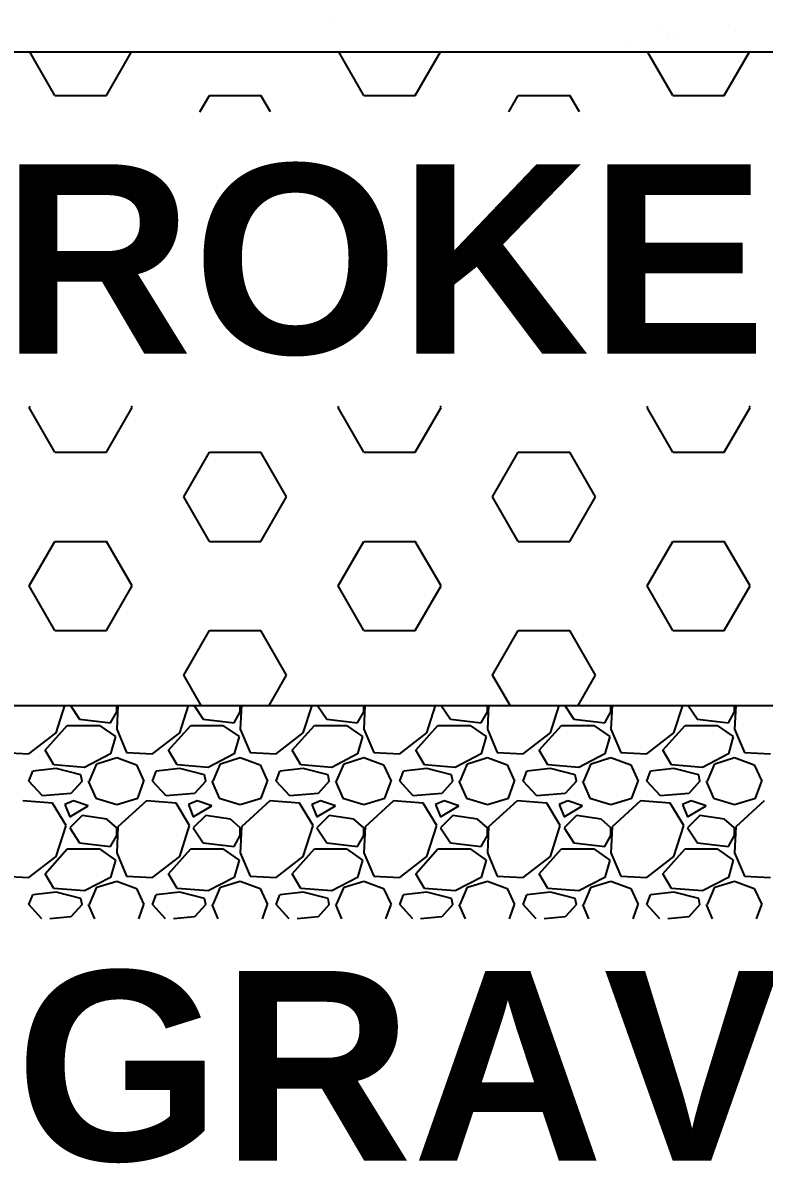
# Model space of a CAD drawing. Header units: metres. Extents: x 0 to 602, y 0 to 196.
# Drawn here: x 428.249 to 429.149, y 78.336 to 79.72 of the extents above; entities that cross this region are included whole.
import ezdxf

# ---------------------------------------------------------------- set-up
doc = ezdxf.new("R2010")
doc.units = ezdxf.units.M
doc.header["$MEASUREMENT"] = 0
doc.styles.add('style BOLD', font='arialbd.ttf')

msp = doc.modelspace()

# ---------------------------------------------------------------- linework, layer by layer
at = {"linetype": 'Continuous'}
for p, q in [((428.621, 79.7205), (428.621, 79.7205)), ((429.0211, 79.7171), (429.0211, 79.7171)), ((429.1135, 79.7106), (429.1135, 79.7106)), ((429.0322, 79.6999), (429.0322, 79.6999)), ((429.0396, 79.7002), (429.0396, 79.7002)), ((427.1628, 79.6852), (430.9438, 79.6852)), ((428.2878, 79.6324), (428.2573, 79.6852)), ((428.3503, 79.6324), (428.3808, 79.6852)), ((428.6628, 79.6324), (428.6323, 79.6852)), ((428.7253, 79.6324), (428.7558, 79.6852)), ((428.9802, 79.6931), (428.9802, 79.6931)), ((429.0378, 79.6324), (429.0073, 79.6852)), ((429.1003, 79.6324), (429.1308, 79.6852)), ((428.2878, 79.6324), (428.3503, 79.6324)), ((428.4637, 79.6123), (428.4753, 79.6324)), ((428.4753, 79.6324), (428.5378, 79.6324)), ((428.5494, 79.6123), (428.5378, 79.6324)), ((428.6628, 79.6324), (428.7253, 79.6324)), ((428.8387, 79.6123), (428.8503, 79.6324)), ((428.8503, 79.6324), (428.9128, 79.6324)), ((428.9244, 79.6123), (428.9128, 79.6324)), ((429.0378, 79.6324), (429.1003, 79.6324)), ((428.2566, 79.2535), (428.2576, 79.2553)), ((428.2878, 79.1994), (428.2566, 79.2535)), ((428.3503, 79.1994), (428.3816, 79.2535)), ((428.3816, 79.2535), (428.3805, 79.2553)), ((428.6316, 79.2535), (428.6326, 79.2553)), ((428.6628, 79.1994), (428.6316, 79.2535)), ((428.7253, 79.1994), (428.7566, 79.2535)), ((428.7566, 79.2535), (428.7555, 79.2553)), ((429.0066, 79.2535), (429.0076, 79.2553)), ((429.0378, 79.1994), (429.0066, 79.2535)), ((429.1003, 79.1994), (429.1316, 79.2535)), ((429.1316, 79.2535), (429.1305, 79.2553)), ((428.2878, 79.1994), (428.3503, 79.1994)), ((428.4441, 79.1452), (428.4753, 79.1994)), ((428.4753, 79.1994), (428.5378, 79.1994)), ((428.5691, 79.1452), (428.5378, 79.1994)), ((428.6628, 79.1994), (428.7253, 79.1994)), ((428.8191, 79.1452), (428.8503, 79.1994)), ((428.8503, 79.1994), (428.9128, 79.1994)), ((428.9441, 79.1452), (428.9128, 79.1994)), ((429.0378, 79.1994), (429.1003, 79.1994)), ((428.4753, 79.0911), (428.4441, 79.1452)), ((428.5378, 79.0911), (428.5691, 79.1452)), ((428.8503, 79.0911), (428.8191, 79.1452)), ((428.9128, 79.0911), (428.9441, 79.1452)), ((428.2566, 79.037), (428.2878, 79.0911)), ((428.2878, 79.0911), (428.3503, 79.0911)), ((428.3816, 79.037), (428.3503, 79.0911)), ((428.4753, 79.0911), (428.5378, 79.0911)), ((428.6316, 79.037), (428.6628, 79.0911)), ((428.6628, 79.0911), (428.7253, 79.0911)), ((428.7566, 79.037), (428.7253, 79.0911)), ((428.8503, 79.0911), (428.9128, 79.0911)), ((429.0066, 79.037), (429.0378, 79.0911)), ((429.0378, 79.0911), (429.1003, 79.0911)), ((429.1316, 79.037), (429.1003, 79.0911)), ((428.2878, 78.9828), (428.2566, 79.037)), ((428.3503, 78.9828), (428.3816, 79.037)), ((428.6628, 78.9828), (428.6316, 79.037)), ((428.7253, 78.9828), (428.7566, 79.037)), ((429.0378, 78.9828), (429.0066, 79.037)), ((429.1003, 78.9828), (429.1316, 79.037)), ((428.2878, 78.9828), (428.3503, 78.9828)), ((428.4441, 78.9287), (428.4753, 78.9828)), ((428.4753, 78.9828), (428.5378, 78.9828)), ((428.5691, 78.9287), (428.5378, 78.9828)), ((428.6628, 78.9828), (428.7253, 78.9828)), ((428.8191, 78.9287), (428.8503, 78.9828)), ((428.8503, 78.9828), (428.9128, 78.9828)), ((428.9441, 78.9287), (428.9128, 78.9828)), ((429.0378, 78.9828), (429.1003, 78.9828)), ((428.4653, 78.8919), (428.4441, 78.9287)), ((428.5478, 78.8919), (428.5691, 78.9287)), ((428.8403, 78.8919), (428.8191, 78.9287)), ((428.9228, 78.8919), (428.9441, 78.9287)), ((427.1628, 78.8919), (430.9438, 78.8919))]:
    msp.add_line(p, q, dxfattribs=at)
at = {"color": 2, "linetype": 'Continuous'}
for p, q in [((428.2893, 78.8588), (428.2999, 78.8919)), ((428.3067, 78.8919), (428.3178, 78.8753)), ((428.3642, 78.8919), (428.3628, 78.8633)), ((428.3628, 78.8843), (428.3628, 78.8919)), ((428.4393, 78.8588), (428.4499, 78.8919)), ((428.4567, 78.8919), (428.4678, 78.8753)), ((428.5142, 78.8919), (428.5128, 78.8633)), ((428.5128, 78.8843), (428.5128, 78.8919)), ((428.5893, 78.8588), (428.5999, 78.8919)), ((428.6067, 78.8919), (428.6178, 78.8753)), ((428.6642, 78.8919), (428.6628, 78.8633)), ((428.6628, 78.8843), (428.6628, 78.8919)), ((428.7393, 78.8588), (428.7499, 78.8919)), ((428.7567, 78.8919), (428.7678, 78.8753)), ((428.8142, 78.8919), (428.8128, 78.8633)), ((428.8128, 78.8843), (428.8128, 78.8919)), ((428.8893, 78.8588), (428.8999, 78.8919)), ((428.9067, 78.8919), (428.9178, 78.8753)), ((428.9642, 78.8919), (428.9628, 78.8633)), ((428.9628, 78.8843), (428.9628, 78.8919)), ((429.0393, 78.8588), (429.0499, 78.8919)), ((429.0567, 78.8919), (429.0678, 78.8753)), ((429.1142, 78.8919), (429.1128, 78.8633)), ((429.1128, 78.8843), (429.1128, 78.8919)), ((428.3553, 78.8708), (428.3628, 78.8843)), ((428.5053, 78.8708), (428.5128, 78.8843)), ((428.6553, 78.8708), (428.6628, 78.8843)), ((428.8053, 78.8708), (428.8128, 78.8843)), ((428.9553, 78.8708), (428.9628, 78.8843)), ((429.1053, 78.8708), (429.1128, 78.8843)), ((428.2758, 78.8378), (428.3028, 78.8678)), ((428.3028, 78.8678), (428.3418, 78.8678)), ((428.3178, 78.8753), (428.3553, 78.8708)), ((428.3418, 78.8678), (428.3613, 78.8543)), ((428.4258, 78.8378), (428.4528, 78.8678)), ((428.4528, 78.8678), (428.4918, 78.8678)), ((428.4678, 78.8753), (428.5053, 78.8708)), ((428.4918, 78.8678), (428.5113, 78.8543)), ((428.5758, 78.8378), (428.6028, 78.8678)), ((428.6028, 78.8678), (428.6418, 78.8678)), ((428.6178, 78.8753), (428.6553, 78.8708)), ((428.6418, 78.8678), (428.6613, 78.8543)), ((428.7258, 78.8378), (428.7528, 78.8678)), ((428.7528, 78.8678), (428.7918, 78.8678)), ((428.7678, 78.8753), (428.8053, 78.8708)), ((428.7918, 78.8678), (428.8113, 78.8543)), ((428.8758, 78.8378), (428.9028, 78.8678)), ((428.9028, 78.8678), (428.9418, 78.8678)), ((428.9178, 78.8753), (428.9553, 78.8708)), ((428.9418, 78.8678), (428.9613, 78.8543)), ((429.0258, 78.8378), (429.0528, 78.8678)), ((429.0528, 78.8678), (429.0918, 78.8678)), ((429.0678, 78.8753), (429.1053, 78.8708)), ((429.0918, 78.8678), (429.1113, 78.8543)), ((428.2563, 78.8333), (428.2893, 78.8588)), ((428.3613, 78.8543), (428.3553, 78.8333)), ((428.3628, 78.8633), (428.3748, 78.8348)), ((428.4063, 78.8333), (428.4393, 78.8588)), ((428.5113, 78.8543), (428.5053, 78.8333)), ((428.5128, 78.8633), (428.5248, 78.8348)), ((428.5563, 78.8333), (428.5893, 78.8588)), ((428.6613, 78.8543), (428.6553, 78.8333)), ((428.6628, 78.8633), (428.6748, 78.8348)), ((428.7063, 78.8333), (428.7393, 78.8588)), ((428.8113, 78.8543), (428.8053, 78.8333)), ((428.8128, 78.8633), (428.8248, 78.8348)), ((428.8563, 78.8333), (428.8893, 78.8588)), ((428.9613, 78.8543), (428.9553, 78.8333)), ((428.9628, 78.8633), (428.9748, 78.8348)), ((429.0063, 78.8333), (429.0393, 78.8588)), ((429.1113, 78.8543), (429.1053, 78.8333)), ((429.1128, 78.8633), (429.1248, 78.8348)), ((428.2863, 78.8198), (428.2758, 78.8378)), ((428.4363, 78.8198), (428.4258, 78.8378)), ((428.5863, 78.8198), (428.5758, 78.8378)), ((428.7363, 78.8198), (428.7258, 78.8378)), ((428.8863, 78.8198), (428.8758, 78.8378)), ((429.0363, 78.8198), (429.0258, 78.8378)), ((428.2248, 78.8348), (428.2563, 78.8333)), ((428.3553, 78.8333), (428.3238, 78.8168)), ((428.3388, 78.8213), (428.3628, 78.8288)), ((428.3628, 78.8288), (428.3868, 78.8198)), ((428.3748, 78.8348), (428.4063, 78.8333)), ((428.5053, 78.8333), (428.4738, 78.8168)), ((428.4888, 78.8213), (428.5128, 78.8288)), ((428.5128, 78.8288), (428.5368, 78.8198)), ((428.5248, 78.8348), (428.5563, 78.8333)), ((428.6553, 78.8333), (428.6238, 78.8168)), ((428.6388, 78.8213), (428.6628, 78.8288)), ((428.6628, 78.8288), (428.6868, 78.8198)), ((428.6748, 78.8348), (428.7063, 78.8333)), ((428.8053, 78.8333), (428.7738, 78.8168)), ((428.7888, 78.8213), (428.8128, 78.8288)), ((428.8128, 78.8288), (428.8368, 78.8198)), ((428.8248, 78.8348), (428.8563, 78.8333)), ((428.9553, 78.8333), (428.9238, 78.8168)), ((428.9388, 78.8213), (428.9628, 78.8288)), ((428.9628, 78.8288), (428.9868, 78.8198)), ((428.9748, 78.8348), (429.0063, 78.8333)), ((429.1053, 78.8333), (429.0738, 78.8168)), ((429.0888, 78.8213), (429.1128, 78.8288)), ((429.1128, 78.8288), (429.1368, 78.8198)), ((429.1248, 78.8348), (429.1563, 78.8333)), ((428.2563, 78.8003), (428.2608, 78.8123)), ((428.2893, 78.8153), (428.2608, 78.8123)), ((428.3238, 78.8168), (428.2863, 78.8198)), ((428.3193, 78.8078), (428.2893, 78.8153)), ((428.3298, 78.8003), (428.3388, 78.8213)), ((428.3868, 78.8198), (428.3958, 78.8003)), ((428.4063, 78.8003), (428.4108, 78.8123)), ((428.4393, 78.8153), (428.4108, 78.8123)), ((428.4738, 78.8168), (428.4363, 78.8198)), ((428.4693, 78.8078), (428.4393, 78.8153)), ((428.4798, 78.8003), (428.4888, 78.8213)), ((428.5368, 78.8198), (428.5458, 78.8003)), ((428.5563, 78.8003), (428.5608, 78.8123)), ((428.5893, 78.8153), (428.5608, 78.8123)), ((428.6238, 78.8168), (428.5863, 78.8198)), ((428.6193, 78.8078), (428.5893, 78.8153)), ((428.6298, 78.8003), (428.6388, 78.8213)), ((428.6868, 78.8198), (428.6958, 78.8003)), ((428.7063, 78.8003), (428.7108, 78.8123)), ((428.7393, 78.8153), (428.7108, 78.8123)), ((428.7738, 78.8168), (428.7363, 78.8198)), ((428.7693, 78.8078), (428.7393, 78.8153)), ((428.7798, 78.8003), (428.7888, 78.8213)), ((428.8368, 78.8198), (428.8458, 78.8003)), ((428.8563, 78.8003), (428.8608, 78.8123)), ((428.8893, 78.8153), (428.8608, 78.8123)), ((428.9238, 78.8168), (428.8863, 78.8198)), ((428.9193, 78.8078), (428.8893, 78.8153)), ((428.9298, 78.8003), (428.9388, 78.8213)), ((428.9868, 78.8198), (428.9958, 78.8003)), ((429.0063, 78.8003), (429.0108, 78.8123)), ((429.0393, 78.8153), (429.0108, 78.8123)), ((429.0738, 78.8168), (429.0363, 78.8198)), ((429.0693, 78.8078), (429.0393, 78.8153)), ((429.0798, 78.8003), (429.0888, 78.8213)), ((429.1368, 78.8198), (429.1458, 78.8003)), ((428.2728, 78.7823), (428.2563, 78.8003)), ((428.3208, 78.8003), (428.3073, 78.7853)), ((428.3208, 78.8003), (428.3193, 78.8078)), ((428.3283, 78.8003), (428.3373, 78.7793)), ((428.3883, 78.7793), (428.3958, 78.8003)), ((428.4228, 78.7823), (428.4063, 78.8003)), ((428.4708, 78.8003), (428.4573, 78.7853)), ((428.4708, 78.8003), (428.4693, 78.8078)), ((428.4783, 78.8003), (428.4873, 78.7793)), ((428.5383, 78.7793), (428.5458, 78.8003)), ((428.5728, 78.7823), (428.5563, 78.8003)), ((428.6208, 78.8003), (428.6073, 78.7853)), ((428.6208, 78.8003), (428.6193, 78.8078)), ((428.6283, 78.8003), (428.6373, 78.7793)), ((428.6883, 78.7793), (428.6958, 78.8003)), ((428.7228, 78.7823), (428.7063, 78.8003)), ((428.7708, 78.8003), (428.7573, 78.7853)), ((428.7708, 78.8003), (428.7693, 78.8078)), ((428.7783, 78.8003), (428.7873, 78.7793)), ((428.8383, 78.7793), (428.8458, 78.8003)), ((428.8728, 78.7823), (428.8563, 78.8003)), ((428.9208, 78.8003), (428.9073, 78.7853)), ((428.9208, 78.8003), (428.9193, 78.8078)), ((428.9283, 78.8003), (428.9373, 78.7793)), ((428.9883, 78.7793), (428.9958, 78.8003)), ((429.0228, 78.7823), (429.0063, 78.8003)), ((429.0708, 78.8003), (429.0573, 78.7853)), ((429.0708, 78.8003), (429.0693, 78.8078)), ((429.0783, 78.8003), (429.0873, 78.7793)), ((429.1383, 78.7793), (429.1458, 78.8003)), ((428.3073, 78.7853), (428.2728, 78.7823)), ((428.4573, 78.7853), (428.4228, 78.7823)), ((428.6073, 78.7853), (428.5728, 78.7823)), ((428.7573, 78.7853), (428.7228, 78.7823)), ((428.9073, 78.7853), (428.8728, 78.7823)), ((429.0573, 78.7853), (429.0228, 78.7823)), ((428.2848, 78.7733), (428.2488, 78.7763)), ((428.3013, 78.7463), (428.2848, 78.7733)), ((428.3103, 78.7763), (428.2998, 78.7718)), ((428.2998, 78.7718), (428.3058, 78.7568)), ((428.3058, 78.7568), (428.3283, 78.7703)), ((428.3283, 78.7703), (428.3103, 78.7763)), ((428.3373, 78.7793), (428.3628, 78.7718)), ((428.3628, 78.7718), (428.3883, 78.7793)), ((428.3988, 78.7763), (428.3643, 78.7448)), ((428.4348, 78.7733), (428.3988, 78.7763)), ((428.4513, 78.7463), (428.4348, 78.7733)), ((428.4603, 78.7763), (428.4498, 78.7718)), ((428.4498, 78.7718), (428.4558, 78.7568)), ((428.4558, 78.7568), (428.4783, 78.7703)), ((428.4783, 78.7703), (428.4603, 78.7763)), ((428.4873, 78.7793), (428.5128, 78.7718)), ((428.5128, 78.7718), (428.5383, 78.7793)), ((428.5488, 78.7763), (428.5143, 78.7448)), ((428.5848, 78.7733), (428.5488, 78.7763)), ((428.6013, 78.7463), (428.5848, 78.7733)), ((428.6103, 78.7763), (428.5998, 78.7718)), ((428.5998, 78.7718), (428.6058, 78.7568)), ((428.6058, 78.7568), (428.6283, 78.7703)), ((428.6283, 78.7703), (428.6103, 78.7763)), ((428.6373, 78.7793), (428.6628, 78.7718)), ((428.6628, 78.7718), (428.6883, 78.7793)), ((428.6988, 78.7763), (428.6643, 78.7448)), ((428.7348, 78.7733), (428.6988, 78.7763)), ((428.7513, 78.7463), (428.7348, 78.7733)), ((428.7603, 78.7763), (428.7498, 78.7718)), ((428.7498, 78.7718), (428.7558, 78.7568)), ((428.7558, 78.7568), (428.7783, 78.7703)), ((428.7783, 78.7703), (428.7603, 78.7763)), ((428.7873, 78.7793), (428.8128, 78.7718)), ((428.8128, 78.7718), (428.8383, 78.7793)), ((428.8488, 78.7763), (428.8143, 78.7448)), ((428.8848, 78.7733), (428.8488, 78.7763)), ((428.9013, 78.7463), (428.8848, 78.7733)), ((428.9103, 78.7763), (428.8998, 78.7718)), ((428.8998, 78.7718), (428.9058, 78.7568)), ((428.9058, 78.7568), (428.9283, 78.7703)), ((428.9283, 78.7703), (428.9103, 78.7763)), ((428.9373, 78.7793), (428.9628, 78.7718)), ((428.9628, 78.7718), (428.9883, 78.7793)), ((428.9988, 78.7763), (428.9643, 78.7448)), ((429.0348, 78.7733), (428.9988, 78.7763)), ((429.0513, 78.7463), (429.0348, 78.7733)), ((429.0603, 78.7763), (429.0498, 78.7718)), ((429.0498, 78.7718), (429.0558, 78.7568)), ((429.0558, 78.7568), (429.0783, 78.7703)), ((429.0783, 78.7703), (429.0603, 78.7763)), ((429.0873, 78.7793), (429.1128, 78.7718)), ((429.1128, 78.7718), (429.1383, 78.7793)), ((429.1488, 78.7763), (429.1143, 78.7448)), ((428.3208, 78.7583), (428.3058, 78.7433)), ((428.3508, 78.7538), (428.3208, 78.7583)), ((428.3628, 78.7433), (428.3508, 78.7538)), ((428.4708, 78.7583), (428.4558, 78.7433)), ((428.5008, 78.7538), (428.4708, 78.7583)), ((428.5128, 78.7433), (428.5008, 78.7538)), ((428.6208, 78.7583), (428.6058, 78.7433)), ((428.6508, 78.7538), (428.6208, 78.7583)), ((428.6628, 78.7433), (428.6508, 78.7538)), ((428.7708, 78.7583), (428.7558, 78.7433)), ((428.8008, 78.7538), (428.7708, 78.7583)), ((428.8128, 78.7433), (428.8008, 78.7538)), ((428.9208, 78.7583), (428.9058, 78.7433)), ((428.9508, 78.7538), (428.9208, 78.7583)), ((428.9628, 78.7433), (428.9508, 78.7538)), ((429.0708, 78.7583), (429.0558, 78.7433)), ((429.1008, 78.7538), (429.0708, 78.7583)), ((429.1128, 78.7433), (429.1008, 78.7538)), ((428.2893, 78.7088), (428.3013, 78.7463)), ((428.3058, 78.7433), (428.3178, 78.7253)), ((428.3643, 78.7448), (428.3628, 78.7133)), ((428.3628, 78.7343), (428.3628, 78.7433)), ((428.4393, 78.7088), (428.4513, 78.7463)), ((428.4558, 78.7433), (428.4678, 78.7253)), ((428.5143, 78.7448), (428.5128, 78.7133)), ((428.5128, 78.7343), (428.5128, 78.7433)), ((428.5893, 78.7088), (428.6013, 78.7463)), ((428.6058, 78.7433), (428.6178, 78.7253)), ((428.6643, 78.7448), (428.6628, 78.7133)), ((428.6628, 78.7343), (428.6628, 78.7433)), ((428.7393, 78.7088), (428.7513, 78.7463)), ((428.7558, 78.7433), (428.7678, 78.7253)), ((428.8143, 78.7448), (428.8128, 78.7133)), ((428.8128, 78.7343), (428.8128, 78.7433)), ((428.8893, 78.7088), (428.9013, 78.7463)), ((428.9058, 78.7433), (428.9178, 78.7253)), ((428.9643, 78.7448), (428.9628, 78.7133)), ((428.9628, 78.7343), (428.9628, 78.7433)), ((429.0393, 78.7088), (429.0513, 78.7463)), ((429.0558, 78.7433), (429.0678, 78.7253)), ((429.1143, 78.7448), (429.1128, 78.7133)), ((429.1128, 78.7343), (429.1128, 78.7433)), ((428.3178, 78.7253), (428.3553, 78.7208)), ((428.3553, 78.7208), (428.3628, 78.7343)), ((428.4678, 78.7253), (428.5053, 78.7208)), ((428.5053, 78.7208), (428.5128, 78.7343)), ((428.6178, 78.7253), (428.6553, 78.7208)), ((428.6553, 78.7208), (428.6628, 78.7343)), ((428.7678, 78.7253), (428.8053, 78.7208)), ((428.8053, 78.7208), (428.8128, 78.7343)), ((428.9178, 78.7253), (428.9553, 78.7208)), ((428.9553, 78.7208), (428.9628, 78.7343)), ((429.0678, 78.7253), (429.1053, 78.7208)), ((429.1053, 78.7208), (429.1128, 78.7343)), ((428.2758, 78.6878), (428.3028, 78.7178)), ((428.3028, 78.7178), (428.3418, 78.7178)), ((428.3418, 78.7178), (428.3613, 78.7043)), ((428.3628, 78.7133), (428.3748, 78.6848)), ((428.4258, 78.6878), (428.4528, 78.7178)), ((428.4528, 78.7178), (428.4918, 78.7178)), ((428.4918, 78.7178), (428.5113, 78.7043)), ((428.5128, 78.7133), (428.5248, 78.6848)), ((428.5758, 78.6878), (428.6028, 78.7178)), ((428.6028, 78.7178), (428.6418, 78.7178)), ((428.6418, 78.7178), (428.6613, 78.7043)), ((428.6628, 78.7133), (428.6748, 78.6848)), ((428.7258, 78.6878), (428.7528, 78.7178)), ((428.7528, 78.7178), (428.7918, 78.7178)), ((428.7918, 78.7178), (428.8113, 78.7043)), ((428.8128, 78.7133), (428.8248, 78.6848)), ((428.8758, 78.6878), (428.9028, 78.7178)), ((428.9028, 78.7178), (428.9418, 78.7178)), ((428.9418, 78.7178), (428.9613, 78.7043)), ((428.9628, 78.7133), (428.9748, 78.6848)), ((429.0258, 78.6878), (429.0528, 78.7178)), ((429.0528, 78.7178), (429.0918, 78.7178)), ((429.0918, 78.7178), (429.1113, 78.7043)), ((429.1128, 78.7133), (429.1248, 78.6848)), ((428.2563, 78.6833), (428.2893, 78.7088)), ((428.3613, 78.7043), (428.3553, 78.6833)), ((428.4063, 78.6833), (428.4393, 78.7088)), ((428.5113, 78.7043), (428.5053, 78.6833)), ((428.5563, 78.6833), (428.5893, 78.7088)), ((428.6613, 78.7043), (428.6553, 78.6833)), ((428.7063, 78.6833), (428.7393, 78.7088)), ((428.8113, 78.7043), (428.8053, 78.6833)), ((428.8563, 78.6833), (428.8893, 78.7088)), ((428.9613, 78.7043), (428.9553, 78.6833)), ((429.0063, 78.6833), (429.0393, 78.7088)), ((429.1113, 78.7043), (429.1053, 78.6833)), ((428.2248, 78.6848), (428.2563, 78.6833)), ((428.2863, 78.6698), (428.2758, 78.6878)), ((428.3748, 78.6848), (428.4063, 78.6833)), ((428.4363, 78.6698), (428.4258, 78.6878)), ((428.5248, 78.6848), (428.5563, 78.6833)), ((428.5863, 78.6698), (428.5758, 78.6878)), ((428.6748, 78.6848), (428.7063, 78.6833)), ((428.7363, 78.6698), (428.7258, 78.6878)), ((428.8248, 78.6848), (428.8563, 78.6833)), ((428.8863, 78.6698), (428.8758, 78.6878)), ((428.9748, 78.6848), (429.0063, 78.6833)), ((429.0363, 78.6698), (429.0258, 78.6878)), ((429.1248, 78.6848), (429.1563, 78.6833)), ((428.3238, 78.6668), (428.2863, 78.6698)), ((428.3553, 78.6833), (428.3238, 78.6668)), ((428.3298, 78.6503), (428.3388, 78.6713)), ((428.3388, 78.6713), (428.3628, 78.6788)), ((428.3628, 78.6788), (428.3868, 78.6698)), ((428.3868, 78.6698), (428.3958, 78.6503)), ((428.4738, 78.6668), (428.4363, 78.6698)), ((428.5053, 78.6833), (428.4738, 78.6668)), ((428.4798, 78.6503), (428.4888, 78.6713)), ((428.4888, 78.6713), (428.5128, 78.6788)), ((428.5128, 78.6788), (428.5368, 78.6698)), ((428.5368, 78.6698), (428.5458, 78.6503)), ((428.6238, 78.6668), (428.5863, 78.6698)), ((428.6553, 78.6833), (428.6238, 78.6668)), ((428.6298, 78.6503), (428.6388, 78.6713)), ((428.6388, 78.6713), (428.6628, 78.6788)), ((428.6628, 78.6788), (428.6868, 78.6698)), ((428.6868, 78.6698), (428.6958, 78.6503)), ((428.7738, 78.6668), (428.7363, 78.6698)), ((428.8053, 78.6833), (428.7738, 78.6668)), ((428.7798, 78.6503), (428.7888, 78.6713)), ((428.7888, 78.6713), (428.8128, 78.6788)), ((428.8128, 78.6788), (428.8368, 78.6698)), ((428.8368, 78.6698), (428.8458, 78.6503)), ((428.9238, 78.6668), (428.8863, 78.6698)), ((428.9553, 78.6833), (428.9238, 78.6668)), ((428.9298, 78.6503), (428.9388, 78.6713)), ((428.9388, 78.6713), (428.9628, 78.6788)), ((428.9628, 78.6788), (428.9868, 78.6698)), ((428.9868, 78.6698), (428.9958, 78.6503)), ((429.0738, 78.6668), (429.0363, 78.6698)), ((429.1053, 78.6833), (429.0738, 78.6668)), ((429.0798, 78.6503), (429.0888, 78.6713)), ((429.0888, 78.6713), (429.1128, 78.6788)), ((429.1128, 78.6788), (429.1368, 78.6698)), ((429.1368, 78.6698), (429.1458, 78.6503)), ((428.2563, 78.6503), (428.2608, 78.6623)), ((428.2893, 78.6653), (428.2608, 78.6623)), ((428.3193, 78.6578), (428.2893, 78.6653)), ((428.3208, 78.6503), (428.3193, 78.6578)), ((428.4063, 78.6503), (428.4108, 78.6623)), ((428.4393, 78.6653), (428.4108, 78.6623)), ((428.4693, 78.6578), (428.4393, 78.6653)), ((428.4708, 78.6503), (428.4693, 78.6578)), ((428.5563, 78.6503), (428.5608, 78.6623)), ((428.5893, 78.6653), (428.5608, 78.6623)), ((428.6193, 78.6578), (428.5893, 78.6653)), ((428.6208, 78.6503), (428.6193, 78.6578)), ((428.7063, 78.6503), (428.7108, 78.6623)), ((428.7393, 78.6653), (428.7108, 78.6623)), ((428.7693, 78.6578), (428.7393, 78.6653)), ((428.7708, 78.6503), (428.7693, 78.6578)), ((428.8563, 78.6503), (428.8608, 78.6623)), ((428.8893, 78.6653), (428.8608, 78.6623)), ((428.9193, 78.6578), (428.8893, 78.6653)), ((428.9208, 78.6503), (428.9193, 78.6578)), ((429.0063, 78.6503), (429.0108, 78.6623)), ((429.0393, 78.6653), (429.0108, 78.6623)), ((429.0693, 78.6578), (429.0393, 78.6653)), ((429.0708, 78.6503), (429.0693, 78.6578)), ((428.2721, 78.6331), (428.2563, 78.6503)), ((428.3208, 78.6503), (428.3073, 78.6353)), ((428.3283, 78.6503), (428.3357, 78.6331)), ((428.3897, 78.6331), (428.3958, 78.6503)), ((428.4221, 78.6331), (428.4063, 78.6503)), ((428.4708, 78.6503), (428.4573, 78.6353)), ((428.4783, 78.6503), (428.4857, 78.6331)), ((428.5397, 78.6331), (428.5458, 78.6503)), ((428.5721, 78.6331), (428.5563, 78.6503)), ((428.6208, 78.6503), (428.6073, 78.6353)), ((428.6283, 78.6503), (428.6357, 78.6331)), ((428.6896, 78.6331), (428.6958, 78.6503)), ((428.7221, 78.6331), (428.7063, 78.6503)), ((428.7708, 78.6503), (428.7573, 78.6353)), ((428.7783, 78.6503), (428.7857, 78.6331)), ((428.8396, 78.6331), (428.8458, 78.6503)), ((428.8721, 78.6331), (428.8563, 78.6503)), ((428.9208, 78.6503), (428.9073, 78.6353)), ((428.9283, 78.6503), (428.9357, 78.6331)), ((428.9896, 78.6331), (428.9958, 78.6503)), ((429.0221, 78.6331), (429.0063, 78.6503)), ((429.0708, 78.6503), (429.0573, 78.6353)), ((429.0783, 78.6503), (429.0857, 78.6331)), ((429.1396, 78.6331), (429.1458, 78.6503)), ((428.3073, 78.6353), (428.2817, 78.6331)), ((428.4573, 78.6353), (428.4317, 78.6331)), ((428.6073, 78.6353), (428.5817, 78.6331)), ((428.7573, 78.6353), (428.7317, 78.6331)), ((428.9073, 78.6353), (428.8817, 78.6331)), ((429.0573, 78.6353), (429.0317, 78.6331))]:
    msp.add_line(p, q, dxfattribs=at)

# ---------------------------------------------------------------- texts
at = {"linetype": 'Continuous', "style": 'style BOLD'}
for s, p in [('BROKEN BRICKS', (427.991, 79.3188)), ('GRAVEL', (428.2398, 78.3397))]:
    msp.add_text(s, height=0.23, dxfattribs=at).set_placement(p)

doc.saveas('drawing.dxf')
